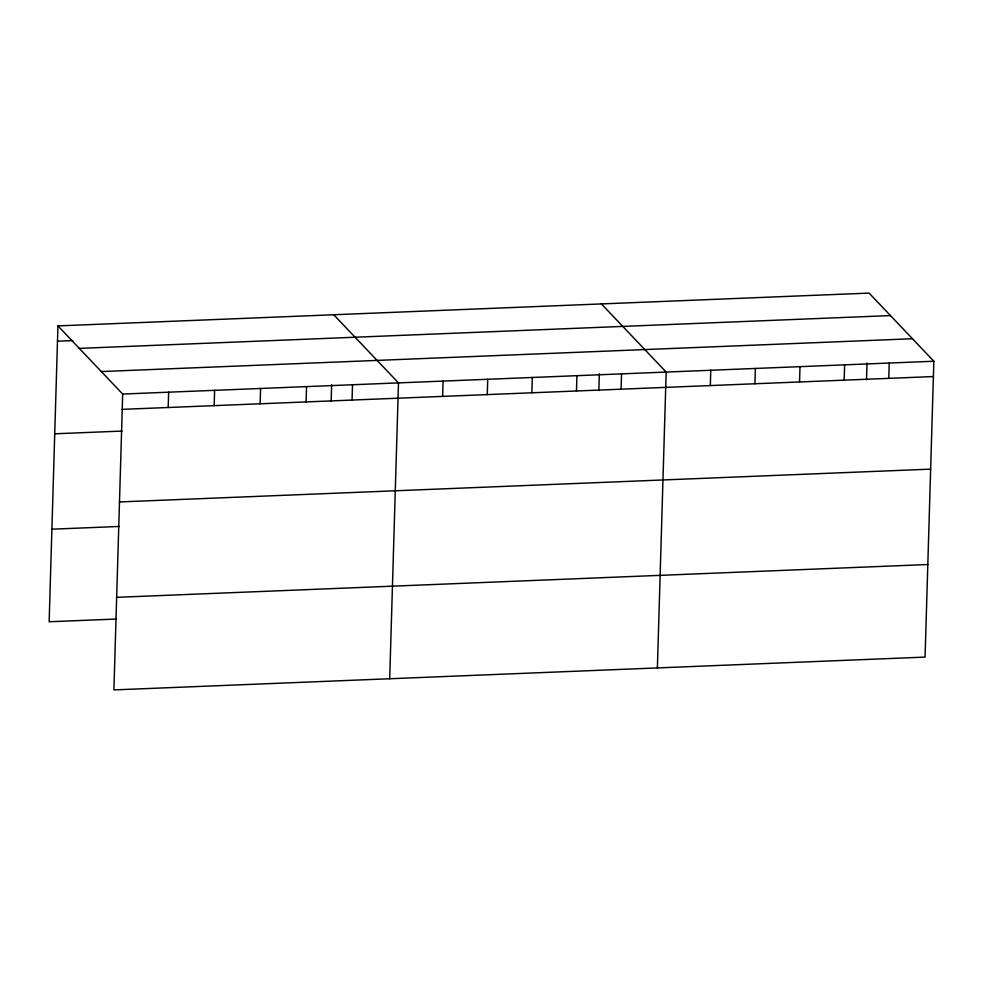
<?xml version="1.0" encoding="UTF-8"?>
<svg xmlns="http://www.w3.org/2000/svg" width="983" height="983" viewBox="0 0 983 983"><rect width="100%" height="100%" fill="white"/><g stroke="black" fill="none" stroke-linecap="round" stroke-linejoin="round"><path stroke-width="1.47" d="M57.936 325.901L122.691 394.048L113.905 689.906L925.064 657.099L933.85 361.24L869.095 293.094L57.936 325.901L49.15 621.76L116.572 619.032M168.191 407.503L168.646 392.18M214.159 405.647L214.613 390.325M260.126 403.78L260.581 388.469M306.094 401.924L306.549 386.614M331.16 401.396L331.652 384.697M352.061 400.069L352.516 384.746M389.698 678.749L398.484 382.891L333.729 314.744M442.645 396.395L443.1 381.085M487.261 394.601L487.715 379.278M531.864 392.795L532.319 377.472M576.48 390.988L576.935 375.666M598.844 390.57L599.335 373.872M621.096 389.182L621.551 373.872M657.381 667.924L666.167 372.066L601.412 303.919M710.328 385.569L710.783 370.259M754.944 383.763L755.399 368.453M799.548 381.969L800.002 366.647M844.164 380.163L844.618 364.84M866.527 379.733L867.018 363.046M888.779 378.357L889.234 363.034M57.481 341.212L72.803 340.597M79.304 348.387L890.463 315.58M101.323 371.562L912.482 338.742M122.691 394.048L933.85 361.24M122.236 409.358L933.395 376.55M54.729 433.798L122.15 431.07M119.484 501.944L930.643 469.137M51.902 529.186L119.312 526.458M116.658 597.332L927.817 564.525"/></g></svg>
